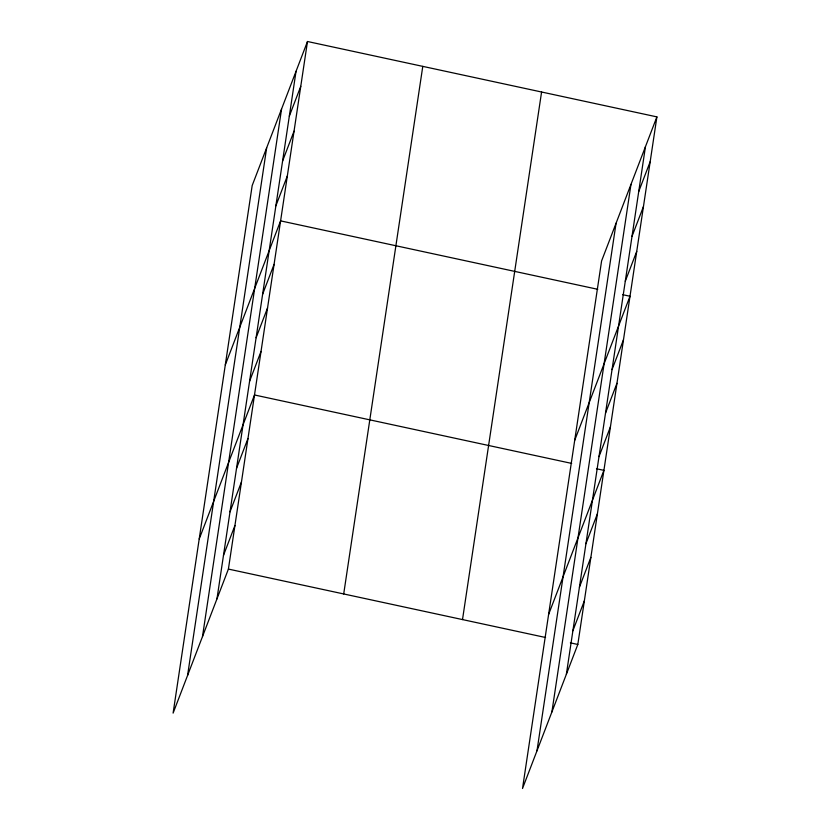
<?xml version="1.0" encoding="UTF-8"?>
<svg xmlns="http://www.w3.org/2000/svg" width="830" height="830" viewBox="0 0 830 830"><rect width="100%" height="100%" fill="white"/><g stroke="black" fill="none" stroke-linecap="round" stroke-linejoin="round"><path stroke-width="1.25" d="M187.58 675.423L266.658 147.844M202.489 636.579L281.567 109.01M216.962 598.887L296.04 71.307M307.484 41.5L252.185 185.536L173.107 713.115L228.406 569.079L307.484 41.5L656.893 116.885L577.815 644.464L522.516 788.5L601.594 260.921L656.893 116.885M343.703 593.958L422.781 66.379M462.507 619.585L541.585 92.006M536.989 750.808L616.067 223.229M551.898 711.964L630.976 184.385M566.371 674.271L645.45 146.692M289.317 116.159L300.761 86.341M282.594 160.999L294.038 131.192M275.871 205.84L287.315 176.033M225.304 364.92L280.592 220.873L597.766 289.307M262.622 294.214L274.066 264.397M256.107 337.737L267.55 307.93M249.581 381.261L261.025 351.453M199.21 539.012L254.499 394.976L571.673 463.41M236.529 468.307L247.973 438.499M230.003 511.84L241.447 482.023M223.488 555.363L234.921 525.556M638.726 191.533L650.17 161.726M632.004 236.384L643.447 206.566M625.28 281.225L636.724 251.417M574.713 440.294L630.001 296.258L622.562 294.65M612.032 369.599L623.475 339.781M605.516 413.122L616.96 383.304M598.99 456.645L610.434 426.838M548.62 614.397L603.908 470.361L596.469 468.753M585.939 543.692L597.382 513.884M579.413 587.215L590.856 557.407M572.887 630.748L584.33 600.93M228.406 569.079L545.58 637.502M570.376 642.856L577.815 644.464"/></g></svg>
